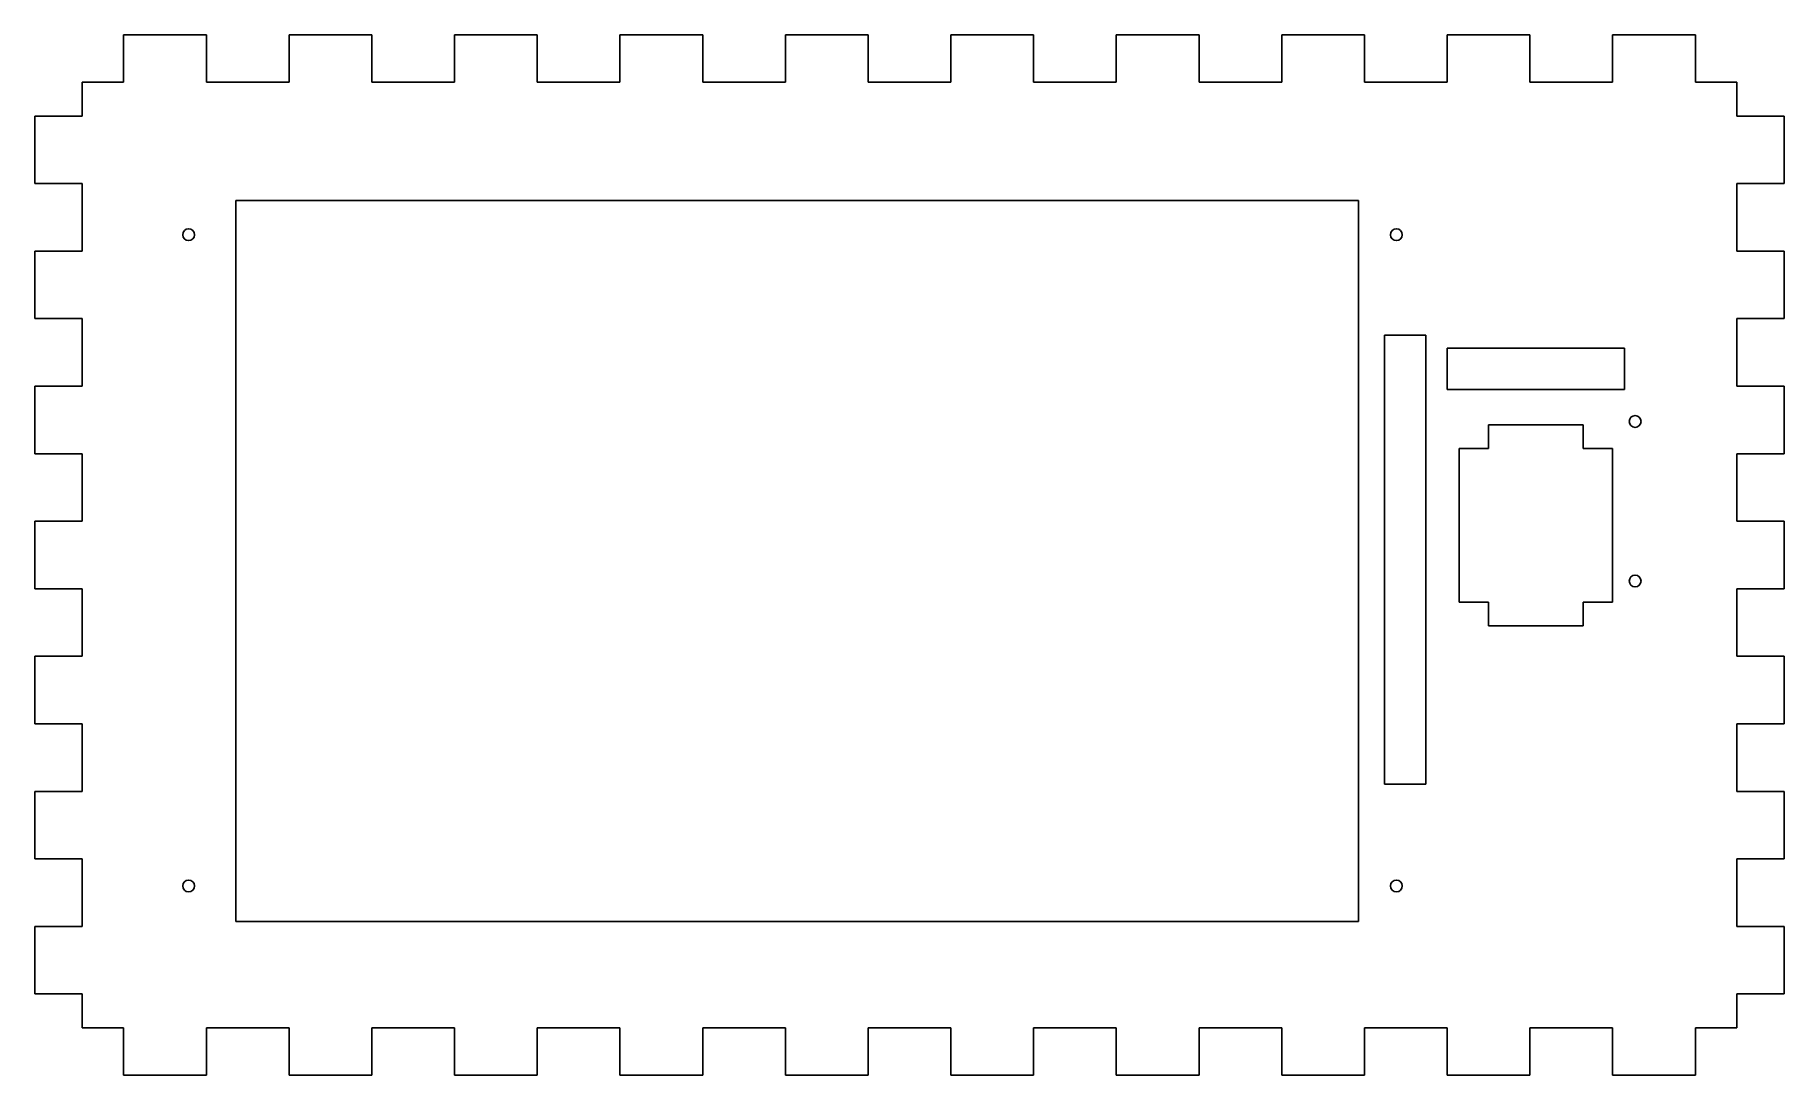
# Model space of a CAD drawing. Header units: millimetres. Extents: x -4 to 144, y -4 to 84.
import ezdxf

# ---------------------------------------------------------------- set-up
doc = ezdxf.new("R2010")
doc.units = ezdxf.units.MM

msp = doc.modelspace()

# ---------------------------------------------------------------- linework, layer by layer
at = {"color": 7, "linetype": 'Continuous', "lineweight": 25}
for p, q in [((10.5, 84), (3.5, 84)), ((3.5, 84), (3.5, 80)), ((10.5, 80), (10.5, 84)), ((24.5, 84), (17.5, 84)), ((17.5, 84), (17.5, 80)), ((24.5, 80), (24.5, 84)), ((38.5, 84), (31.5, 84)), ((31.5, 84), (31.5, 80)), ((38.5, 80), (38.5, 84)), ((52.5, 84), (45.5, 84)), ((45.5, 84), (45.5, 80)), ((52.5, 80), (52.5, 84)), ((66.5, 84), (59.5, 84)), ((59.5, 84), (59.5, 80)), ((66.5, 80), (66.5, 84)), ((80.5, 84), (73.5, 84)), ((73.5, 84), (73.5, 80)), ((80.5, 80), (80.5, 84)), ((94.5, 84), (87.5, 84)), ((87.5, 84), (87.5, 80)), ((94.5, 80), (94.5, 84)), ((108.5, 84), (101.5, 84)), ((101.5, 84), (101.5, 80)), ((108.5, 80), (108.5, 84)), ((122.5, 84), (115.5, 84)), ((115.5, 84), (115.5, 80)), ((122.5, 80), (122.5, 84)), ((136.5, 84), (129.5, 84)), ((129.5, 84), (129.5, 80)), ((136.5, 80), (136.5, 84)), ((0, 80), (3.5, 80)), ((0, 77.14), (0, 80)), ((10.5, 80), (17.5, 80)), ((24.5, 80), (31.5, 80)), ((38.5, 80), (45.5, 80)), ((52.5, 80), (59.5, 80)), ((66.5, 80), (73.5, 80)), ((80.5, 80), (87.5, 80)), ((94.5, 80), (101.5, 80)), ((108.5, 80), (115.5, 80)), ((122.5, 80), (129.5, 80)), ((136.5, 80), (140, 80)), ((140, 77.14), (140, 80)), ((0, 77.14), (-4, 77.14)), ((-4, 77.14), (-4, 71.43)), ((144, 77.14), (140, 77.14)), ((144, 71.43), (144, 77.14)), ((-4, 71.43), (0, 71.43)), ((0, 65.71), (0, 71.43)), ((140, 65.71), (140, 71.43)), ((140, 71.43), (144, 71.43)), ((13, 9), (13, 70)), ((13, 70), (108, 70)), ((108, 9), (108, 70)), ((0, 65.71), (-4, 65.71)), ((-4, 65.71), (-4, 60)), ((144, 65.71), (140, 65.71)), ((144, 60), (144, 65.71)), ((-4, 60), (0, 60)), ((0, 54.29), (0, 60)), ((140, 54.29), (140, 60)), ((140, 60), (144, 60)), ((110.2, 58.6), (113.7, 58.6)), ((110.2, 58.6), (110.2, 20.6)), ((113.7, 58.6), (113.7, 20.6)), ((115.5, 57.5), (130.5, 57.5)), ((115.5, 57.5), (115.5, 54)), ((130.5, 57.5), (130.5, 54)), ((0, 54.29), (-4, 54.29)), ((-4, 54.29), (-4, 48.57)), ((115.5, 54), (130.5, 54)), ((144, 54.29), (140, 54.29)), ((144, 48.57), (144, 54.29)), ((119, 49), (119, 51)), ((119, 51), (127, 51)), ((127, 49), (127, 51)), ((116.5, 36), (116.5, 49)), ((116.5, 49), (119, 49)), ((127, 49), (129.5, 49)), ((129.5, 36), (129.5, 49)), ((-4, 48.57), (0, 48.57)), ((0, 42.86), (0, 48.57)), ((140, 42.86), (140, 48.57)), ((140, 48.57), (144, 48.57)), ((0, 42.86), (-4, 42.86)), ((-4, 42.86), (-4, 37.14)), ((144, 42.86), (140, 42.86)), ((144, 37.14), (144, 42.86)), ((-4, 37.14), (0, 37.14)), ((0, 31.43), (0, 37.14)), ((140, 31.43), (140, 37.14)), ((140, 37.14), (144, 37.14)), ((116.5, 36), (119, 36)), ((119, 36), (119, 34)), ((127, 36), (129.5, 36)), ((127, 36), (127, 34)), ((119, 34), (127, 34)), ((0, 31.43), (-4, 31.43)), ((-4, 31.43), (-4, 25.71)), ((144, 31.43), (140, 31.43)), ((144, 25.71), (144, 31.43)), ((-4, 25.71), (0, 25.71)), ((0, 20), (0, 25.71)), ((140, 20), (140, 25.71)), ((140, 25.71), (144, 25.71)), ((0, 20), (-4, 20)), ((-4, 20), (-4, 14.29)), ((110.2, 20.6), (113.7, 20.6)), ((144, 20), (140, 20)), ((144, 14.29), (144, 20)), ((-4, 14.29), (0, 14.29)), ((0, 8.57), (0, 14.29)), ((140, 8.57), (140, 14.29)), ((140, 14.29), (144, 14.29)), ((13, 9), (108, 9)), ((0, 8.57), (-4, 8.57)), ((-4, 8.57), (-4, 2.86)), ((144, 8.57), (140, 8.57)), ((144, 2.86), (144, 8.57)), ((-4, 2.86), (0, 2.86)), ((0, 0), (0, 2.86)), ((140, 0), (140, 2.86)), ((140, 2.86), (144, 2.86)), ((0, 0), (3.5, 0)), ((3.5, 0), (3.5, -4)), ((10.5, -4), (10.5, 0)), ((10.5, 0), (17.5, 0)), ((17.5, 0), (17.5, -4)), ((24.5, -4), (24.5, 0)), ((24.5, 0), (31.5, 0)), ((31.5, 0), (31.5, -4)), ((38.5, -4), (38.5, 0)), ((38.5, 0), (45.5, 0)), ((45.5, 0), (45.5, -4)), ((52.5, -4), (52.5, 0)), ((52.5, 0), (59.5, 0)), ((59.5, 0), (59.5, -4)), ((66.5, -4), (66.5, 0)), ((66.5, 0), (73.5, 0)), ((73.5, 0), (73.5, -4)), ((80.5, -4), (80.5, 0)), ((80.5, 0), (87.5, 0)), ((87.5, 0), (87.5, -4)), ((94.5, -4), (94.5, 0)), ((94.5, 0), (101.5, 0)), ((101.5, 0), (101.5, -4)), ((108.5, -4), (108.5, 0)), ((108.5, 0), (115.5, 0)), ((115.5, 0), (115.5, -4)), ((122.5, -4), (122.5, 0)), ((122.5, 0), (129.5, 0)), ((129.5, 0), (129.5, -4)), ((136.5, -4), (136.5, 0)), ((136.5, 0), (140, 0)), ((3.5, -4), (10.5, -4)), ((17.5, -4), (24.5, -4)), ((31.5, -4), (38.5, -4)), ((45.5, -4), (52.5, -4)), ((59.5, -4), (66.5, -4)), ((73.5, -4), (80.5, -4)), ((87.5, -4), (94.5, -4)), ((101.5, -4), (108.5, -4)), ((115.5, -4), (122.5, -4)), ((129.5, -4), (136.5, -4))]:
    msp.add_line(p, q, dxfattribs=at)
for centre in [(9, 67.1), (111.2, 67.1), (131.4, 51.3), (131.4, 37.8), (9, 12), (111.2, 12)]:
    msp.add_circle(centre, 0.5, dxfattribs=at)

doc.saveas('drawing.dxf')
